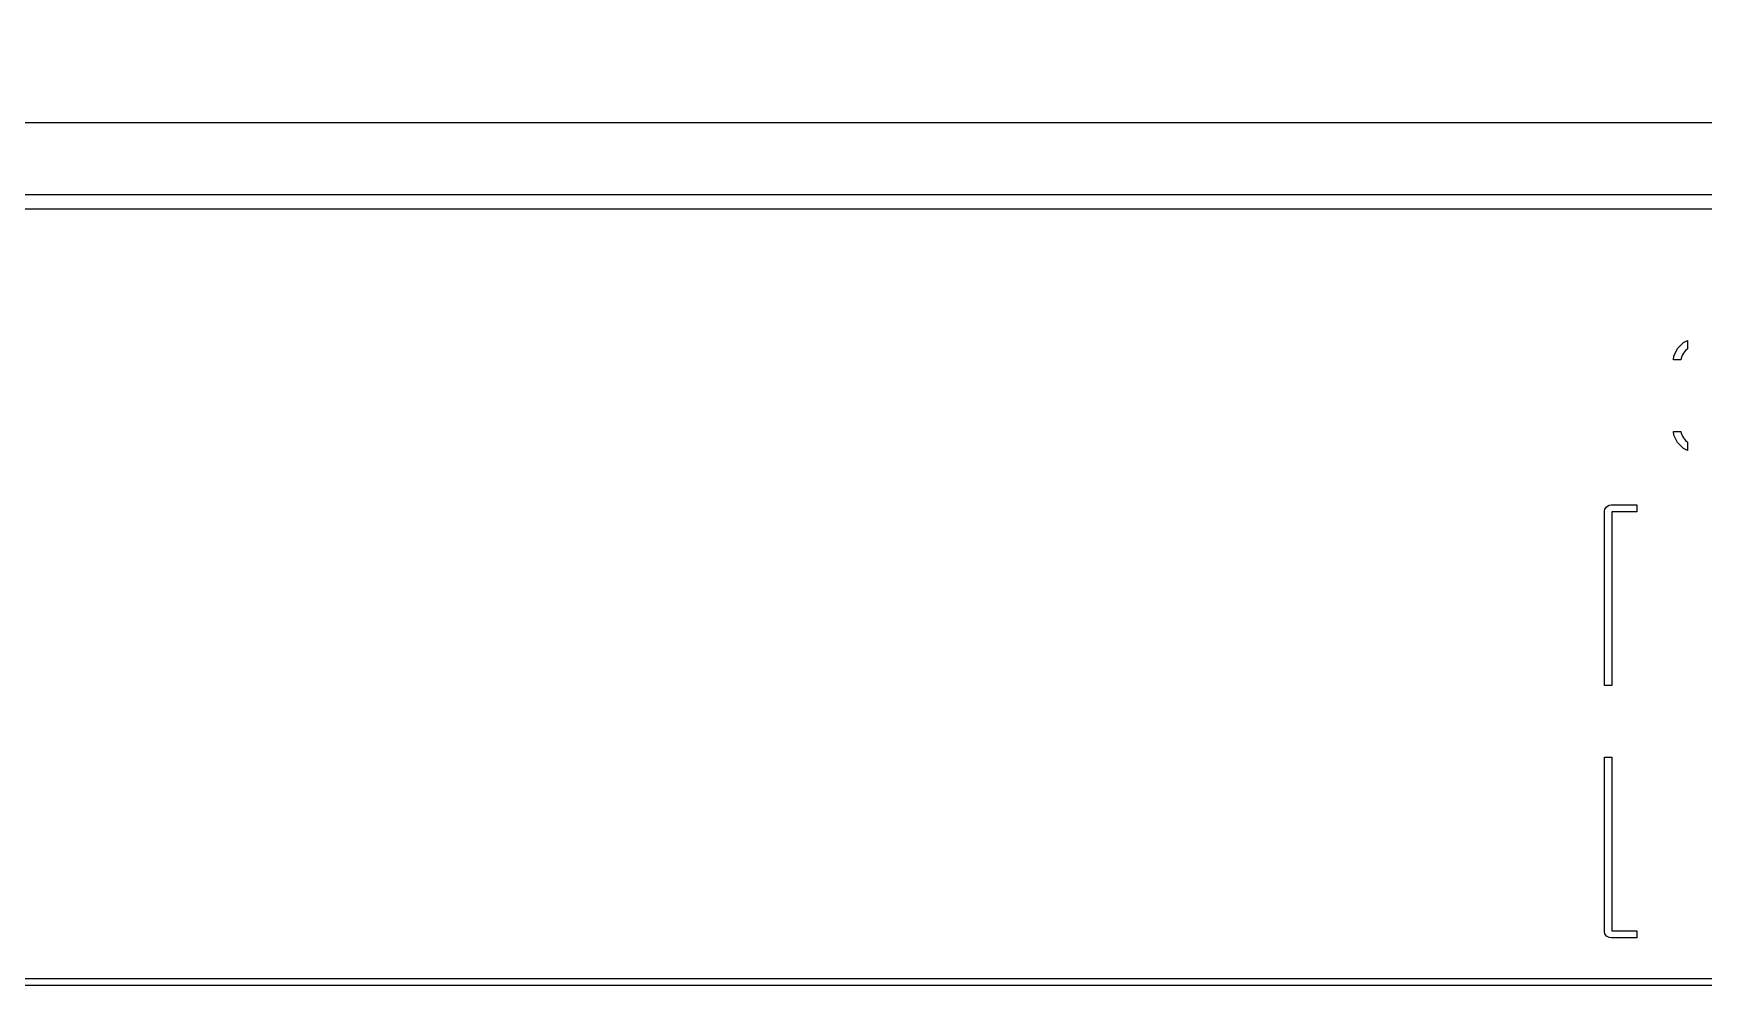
# Model space of a CAD drawing. Header units: metres. Extents: x 44.9 to 117.2, y -105.5 to -49.4.
# Drawn here: x 68.17 to 91.45, y -105.51 to -92.23 of the extents above; entities that cross this region are included whole.
import ezdxf

# ---------------------------------------------------------------- set-up
doc = ezdxf.new("R2010")
doc.units = ezdxf.units.M

msp = doc.modelspace()

# ---------------------------------------------------------------- linework, layer by layer
for points in [[(44.858, -105.51), (44.858, -49.43), (117.242, -49.43), (117.242, -105.51), (44.858, -105.51)], [(112.598, -93.48), (65.024, -93.48)], [(65.231, -94.48), (112.598, -94.48)], [(112.494, -94.681), (65.319, -94.681)], [(91.028, -96.782), (91.036, -96.731), (91.036, -96.731), (91.036, -96.731), (91.036, -96.731), (91.036, -96.731), (91.036, -96.731), (91.036, -96.731), (91.036, -96.731), (91.036, -96.731), (91.036, -96.731), (91.087, -96.626), (91.087, -96.626), (91.087, -96.626), (91.087, -96.626), (91.087, -96.626), (91.087, -96.626), (91.087, -96.626), (91.087, -96.626), (91.17, -96.543), (91.17, -96.543), (91.17, -96.543), (91.17, -96.543), (91.17, -96.543), (91.17, -96.543), (91.17, -96.543), (91.17, -96.543), (91.17, -96.543), (91.226, -96.516), (91.226, -96.516), (91.226, -96.516), (91.226, -96.516), (91.226, -96.516), (91.226, -96.516), (91.226, -96.516), (91.226, -96.516), (91.226, -96.516), (91.226, -96.516), (91.226, -96.516), (91.226, -96.516), (91.226, -96.516), (91.226, -96.516), (91.226, -96.516), (91.226, -96.516), (91.226, -96.516), (91.226, -96.516), (91.226, -96.516), (91.226, -96.516), (91.226, -96.516), (91.226, -96.516), (91.226, -96.516), (91.226, -96.516), (91.226, -96.516), (91.226, -96.516), (91.226, -96.516), (91.226, -96.516), (91.226, -96.516), (91.226, -96.516), (91.226, -96.516), (91.226, -96.516), (91.226, -96.516), (91.226, -96.516), (91.226, -96.516), (91.226, -96.516), (91.226, -96.516), (91.226, -96.516), (91.226, -96.516), (91.226, -96.516), (91.226, -96.516), (91.226, -96.516), (91.226, -96.516), (91.226, -96.516), (91.226, -96.516), (91.226, -96.516), (91.226, -96.632), (91.226, -96.632), (91.226, -96.632), (91.226, -96.632), (91.226, -96.632), (91.226, -96.632), (91.226, -96.632), (91.226, -96.632), (91.226, -96.632), (91.226, -96.632), (91.226, -96.632), (91.226, -96.632), (91.226, -96.632), (91.226, -96.632), (91.226, -96.632), (91.226, -96.632), (91.226, -96.632), (91.226, -96.632), (91.226, -96.632), (91.226, -96.632), (91.226, -96.632), (91.226, -96.632), (91.217, -96.639), (91.199, -96.655), (91.183, -96.673), (91.168, -96.693), (91.156, -96.714), (91.145, -96.736), (91.137, -96.759), (91.137, -96.759), (91.131, -96.782), (91.131, -96.782), (91.131, -96.782), (91.131, -96.782), (91.131, -96.782), (91.131, -96.782), (91.131, -96.782), (91.131, -96.782), (91.131, -96.782), (91.131, -96.782), (91.131, -96.782), (91.131, -96.782), (91.131, -96.782), (91.131, -96.782), (91.131, -96.782), (91.131, -96.782), (91.131, -96.782), (91.131, -96.782), (91.131, -96.782), (91.131, -96.782), (91.131, -96.782), (91.131, -96.782), (91.131, -96.782), (91.131, -96.782), (91.131, -96.782), (91.131, -96.782), (91.131, -96.782), (91.131, -96.782), (91.131, -96.782), (91.131, -96.782), (91.028, -96.782), (91.028, -96.782), (91.028, -96.782), (91.028, -96.782), (91.028, -96.782), (91.028, -96.782), (91.028, -96.782), (91.028, -96.782), (91.028, -96.782), (91.028, -96.782), (91.028, -96.782), (91.028, -96.782), (91.028, -96.782), (91.028, -96.782), (91.028, -96.782), (91.028, -96.782), (91.028, -96.782), (91.028, -96.782), (91.028, -96.782), (91.028, -96.782), (91.028, -96.782), (91.028, -96.782), (91.028, -96.782), (91.028, -96.782), (91.028, -96.782), (91.028, -96.782), (91.028, -96.782), (91.028, -96.782), (91.028, -96.782), (91.028, -96.782), (91.028, -96.782), (91.028, -96.782), (91.028, -96.782), (91.028, -96.782), (91.028, -96.782), (91.028, -96.782), (91.028, -96.782), (91.028, -96.782)], [(91.131, -97.782), (91.137, -97.805), (91.145, -97.828), (91.156, -97.85), (91.168, -97.871), (91.183, -97.891), (91.199, -97.909), (91.217, -97.925), (91.226, -97.932), (91.226, -97.932), (91.226, -97.932), (91.226, -97.932), (91.226, -97.932), (91.226, -97.932), (91.226, -97.932), (91.226, -97.932), (91.226, -97.932), (91.226, -97.932), (91.226, -97.932), (91.226, -97.932), (91.226, -97.932), (91.226, -97.932), (91.226, -97.932), (91.226, -97.932), (91.226, -97.932), (91.226, -97.932), (91.226, -97.932), (91.226, -97.932), (91.226, -97.932), (91.226, -97.932), (91.226, -98.048), (91.226, -98.048), (91.226, -98.048), (91.226, -98.048), (91.226, -98.048), (91.226, -98.048), (91.226, -98.048), (91.226, -98.048), (91.226, -98.048), (91.226, -98.048), (91.226, -98.048), (91.226, -98.048), (91.226, -98.048), (91.226, -98.048), (91.226, -98.048), (91.226, -98.048), (91.226, -98.048), (91.226, -98.048), (91.226, -98.048), (91.226, -98.048), (91.226, -98.048), (91.226, -98.048), (91.226, -98.048), (91.226, -98.048), (91.226, -98.048), (91.226, -98.048), (91.226, -98.048), (91.226, -98.048), (91.226, -98.048), (91.226, -98.048), (91.226, -98.048), (91.226, -98.048), (91.226, -98.048), (91.226, -98.048), (91.226, -98.048), (91.226, -98.048), (91.226, -98.048), (91.226, -98.048), (91.226, -98.048), (91.226, -98.048), (91.226, -98.048), (91.226, -98.048), (91.226, -98.048), (91.226, -98.048), (91.226, -98.048), (91.226, -98.048), (91.17, -98.021), (91.17, -98.021), (91.17, -98.021), (91.17, -98.021), (91.17, -98.021), (91.17, -98.021), (91.17, -98.021), (91.17, -98.021), (91.087, -97.938), (91.087, -97.938), (91.087, -97.938), (91.087, -97.938), (91.087, -97.938), (91.087, -97.938), (91.087, -97.938), (91.087, -97.938), (91.036, -97.833), (91.036, -97.833), (91.036, -97.833), (91.036, -97.833), (91.036, -97.833), (91.036, -97.833), (91.036, -97.833), (91.036, -97.833), (91.036, -97.833), (91.036, -97.833), (91.028, -97.782), (91.028, -97.782), (91.028, -97.782), (91.028, -97.782), (91.028, -97.782), (91.028, -97.782), (91.028, -97.782), (91.028, -97.782), (91.028, -97.782), (91.028, -97.782), (91.028, -97.782), (91.028, -97.782), (91.028, -97.782), (91.028, -97.782), (91.028, -97.782), (91.028, -97.782), (91.028, -97.782), (91.028, -97.782), (91.028, -97.782), (91.028, -97.782), (91.028, -97.782), (91.028, -97.782), (91.028, -97.782), (91.028, -97.782), (91.028, -97.782), (91.028, -97.782), (91.028, -97.782), (91.028, -97.782), (91.028, -97.782), (91.028, -97.782), (91.028, -97.782), (91.028, -97.782), (91.028, -97.782), (91.028, -97.782), (91.028, -97.782), (91.028, -97.782), (91.131, -97.782), (91.131, -97.782), (91.131, -97.782), (91.131, -97.782), (91.131, -97.782), (91.131, -97.782), (91.131, -97.782), (91.131, -97.782), (91.131, -97.782), (91.131, -97.782), (91.131, -97.782), (91.131, -97.782), (91.131, -97.782), (91.131, -97.782), (91.131, -97.782), (91.131, -97.782), (91.131, -97.782), (91.131, -97.782), (91.131, -97.782), (91.131, -97.782), (91.131, -97.782), (91.131, -97.782), (91.131, -97.782), (91.131, -97.782), (91.131, -97.782), (91.131, -97.782), (91.131, -97.782), (91.131, -97.782), (91.131, -97.782), (91.131, -97.782)], [(90.07, -98.895), (90.075, -98.865), (90.075, -98.865), (90.075, -98.865), (90.075, -98.865), (90.075, -98.865), (90.075, -98.865), (90.075, -98.865), (90.075, -98.865), (90.075, -98.865), (90.075, -98.865), (90.075, -98.865), (90.075, -98.865), (90.098, -98.832), (90.098, -98.832), (90.098, -98.832), (90.098, -98.832), (90.098, -98.832), (90.098, -98.832), (90.098, -98.832), (90.098, -98.832), (90.098, -98.832), (90.098, -98.832), (90.098, -98.832), (90.098, -98.832), (90.131, -98.81), (90.131, -98.81), (90.131, -98.81), (90.131, -98.81), (90.131, -98.81), (90.131, -98.81), (90.131, -98.81), (90.131, -98.81), (90.131, -98.81), (90.131, -98.81), (90.131, -98.81), (90.131, -98.81), (90.16, -98.805), (90.16, -98.805), (90.16, -98.805), (90.16, -98.805), (90.16, -98.805), (90.16, -98.805), (90.52, -98.805), (90.52, -98.805), (90.52, -98.805), (90.52, -98.805), (90.52, -98.805), (90.52, -98.805), (90.52, -98.805), (90.52, -98.805), (90.52, -98.805), (90.52, -98.805), (90.52, -98.805), (90.52, -98.805), (90.52, -98.805), (90.52, -98.805), (90.52, -98.805), (90.52, -98.805), (90.52, -98.805), (90.52, -98.805), (90.52, -98.805), (90.52, -98.805), (90.52, -98.805), (90.52, -98.805), (90.52, -98.805), (90.52, -98.805), (90.52, -98.805), (90.52, -98.805), (90.52, -98.805), (90.52, -98.805), (90.52, -98.805), (90.52, -98.805), (90.52, -98.805), (90.52, -98.805), (90.52, -98.805), (90.52, -98.805), (90.52, -98.805), (90.52, -98.805), (90.52, -98.905), (90.52, -98.905), (90.52, -98.905), (90.52, -98.905), (90.52, -98.905), (90.52, -98.905), (90.52, -98.905), (90.52, -98.905), (90.52, -98.905), (90.52, -98.905), (90.52, -98.905), (90.52, -98.905), (90.52, -98.905), (90.52, -98.905), (90.52, -98.905), (90.52, -98.905), (90.52, -98.905), (90.52, -98.905), (90.52, -98.905), (90.52, -98.905), (90.52, -98.905), (90.52, -98.905), (90.52, -98.905), (90.52, -98.905), (90.52, -98.905), (90.52, -98.905), (90.52, -98.905), (90.52, -98.905), (90.52, -98.905), (90.52, -98.905), (90.52, -98.905), (90.52, -98.905), (90.52, -98.905), (90.52, -98.905), (90.17, -98.905), (90.17, -101.326), (90.17, -101.326), (90.17, -101.326), (90.17, -101.326), (90.17, -101.326), (90.17, -101.326), (90.17, -101.326), (90.17, -101.326), (90.17, -101.326), (90.17, -101.326), (90.17, -101.326), (90.17, -101.326), (90.17, -101.326), (90.17, -101.326), (90.17, -101.326), (90.17, -101.326), (90.17, -101.326), (90.17, -101.326), (90.17, -101.326), (90.17, -101.326), (90.17, -101.326), (90.17, -101.326), (90.17, -101.326), (90.17, -101.326), (90.17, -101.326), (90.17, -101.326), (90.17, -101.326), (90.17, -101.326), (90.17, -101.326), (90.17, -101.326), (90.17, -101.326), (90.17, -101.326), (90.17, -101.326), (90.17, -101.326), (90.07, -101.326), (90.07, -101.326), (90.07, -101.326), (90.07, -101.326), (90.07, -101.326), (90.07, -101.326), (90.07, -101.326), (90.07, -101.326), (90.07, -101.326), (90.07, -101.326), (90.07, -101.326), (90.07, -101.326), (90.07, -101.326), (90.07, -101.326), (90.07, -101.326), (90.07, -101.326), (90.07, -101.326), (90.07, -101.326), (90.07, -101.326), (90.07, -101.326), (90.07, -101.326), (90.07, -101.326), (90.07, -101.326), (90.07, -101.326), (90.07, -101.326), (90.07, -101.326), (90.07, -101.326), (90.07, -101.326), (90.07, -101.326), (90.07, -101.326), (90.07, -101.326), (90.07, -101.326), (90.07, -101.326), (90.07, -101.326), (90.07, -101.326), (90.07, -101.326), (90.07, -98.895), (90.07, -98.895), (90.07, -98.895), (90.07, -98.895), (90.07, -98.895), (90.07, -98.895)], [(90.17, -104.747), (90.52, -104.747), (90.52, -104.747), (90.52, -104.747), (90.52, -104.747), (90.52, -104.747), (90.52, -104.747), (90.52, -104.747), (90.52, -104.747), (90.52, -104.747), (90.52, -104.747), (90.52, -104.747), (90.52, -104.747), (90.52, -104.747), (90.52, -104.747), (90.52, -104.747), (90.52, -104.747), (90.52, -104.747), (90.52, -104.747), (90.52, -104.747), (90.52, -104.747), (90.52, -104.747), (90.52, -104.747), (90.52, -104.747), (90.52, -104.747), (90.52, -104.747), (90.52, -104.747), (90.52, -104.747), (90.52, -104.747), (90.52, -104.747), (90.52, -104.747), (90.52, -104.747), (90.52, -104.747), (90.52, -104.747), (90.52, -104.747), (90.52, -104.846), (90.52, -104.846), (90.52, -104.846), (90.52, -104.846), (90.52, -104.846), (90.52, -104.846), (90.52, -104.846), (90.52, -104.846), (90.52, -104.846), (90.52, -104.846), (90.52, -104.846), (90.52, -104.846), (90.52, -104.846), (90.52, -104.846), (90.52, -104.846), (90.52, -104.846), (90.52, -104.846), (90.52, -104.846), (90.52, -104.846), (90.52, -104.846), (90.52, -104.846), (90.52, -104.846), (90.52, -104.846), (90.52, -104.846), (90.52, -104.846), (90.52, -104.846), (90.52, -104.846), (90.52, -104.846), (90.52, -104.846), (90.52, -104.846), (90.52, -104.846), (90.52, -104.846), (90.52, -104.846), (90.52, -104.846), (90.52, -104.846), (90.52, -104.846), (90.16, -104.846), (90.16, -104.846), (90.16, -104.846), (90.16, -104.846), (90.16, -104.846), (90.16, -104.846), (90.131, -104.841), (90.131, -104.841), (90.131, -104.841), (90.131, -104.841), (90.131, -104.841), (90.131, -104.841), (90.131, -104.841), (90.131, -104.841), (90.131, -104.841), (90.131, -104.841), (90.131, -104.841), (90.131, -104.841), (90.098, -104.819), (90.098, -104.819), (90.098, -104.819), (90.098, -104.819), (90.098, -104.819), (90.098, -104.819), (90.098, -104.819), (90.098, -104.819), (90.098, -104.819), (90.098, -104.819), (90.098, -104.819), (90.098, -104.819), (90.075, -104.786), (90.075, -104.786), (90.075, -104.786), (90.075, -104.786), (90.075, -104.786), (90.075, -104.786), (90.075, -104.786), (90.075, -104.786), (90.075, -104.786), (90.075, -104.786), (90.075, -104.786), (90.075, -104.786), (90.07, -104.756), (90.07, -104.756), (90.07, -104.756), (90.07, -104.756), (90.07, -104.756), (90.07, -104.756), (90.07, -102.326), (90.07, -102.326), (90.07, -102.326), (90.07, -102.326), (90.07, -102.326), (90.07, -102.326), (90.07, -102.326), (90.07, -102.326), (90.07, -102.326), (90.07, -102.326), (90.07, -102.326), (90.07, -102.326), (90.07, -102.326), (90.07, -102.326), (90.07, -102.326), (90.07, -102.326), (90.07, -102.326), (90.07, -102.326), (90.07, -102.326), (90.07, -102.326), (90.07, -102.326), (90.07, -102.326), (90.07, -102.326), (90.07, -102.326), (90.07, -102.326), (90.07, -102.326), (90.07, -102.326), (90.07, -102.326), (90.07, -102.326), (90.07, -102.326), (90.07, -102.326), (90.07, -102.326), (90.07, -102.326), (90.07, -102.326), (90.07, -102.326), (90.07, -102.326), (90.17, -102.326), (90.17, -102.326), (90.17, -102.326), (90.17, -102.326), (90.17, -102.326), (90.17, -102.326), (90.17, -102.326), (90.17, -102.326), (90.17, -102.326), (90.17, -102.326), (90.17, -102.326), (90.17, -102.326), (90.17, -102.326), (90.17, -102.326), (90.17, -102.326), (90.17, -102.326), (90.17, -102.326), (90.17, -102.326), (90.17, -102.326), (90.17, -102.326), (90.17, -102.326), (90.17, -102.326), (90.17, -102.326), (90.17, -102.326), (90.17, -102.326), (90.17, -102.326), (90.17, -102.326), (90.17, -102.326), (90.17, -102.326), (90.17, -102.326), (90.17, -102.326), (90.17, -102.326), (90.17, -102.326), (90.17, -102.326), (90.17, -104.747)], [(44.958, -105.398), (44.961, -105.407), (44.97, -105.41), (117.13, -105.41)]]:
    msp.add_lwpolyline(points)

doc.saveas('drawing.dxf')
